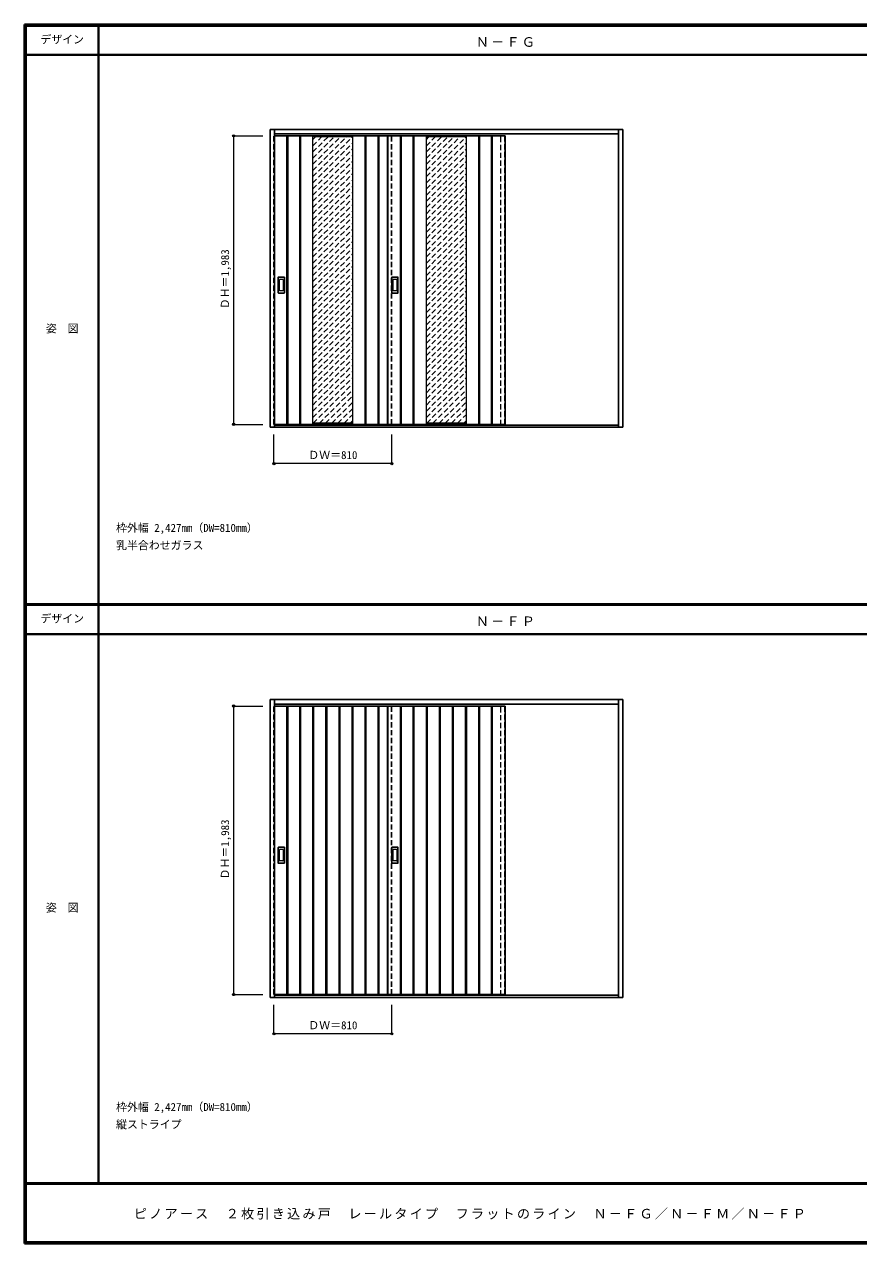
# Model space of a CAD drawing. Units: millimetres, scale not verified. Extents: x -6000 to 5700, y -4307 to 4175.
# Drawn here: x -6000 to -267, y -4205 to 4175 of the extents above; entities that cross this region are included whole.
import ezdxf
from ezdxf.enums import TextEntityAlignment as Align

# ---------------------------------------------------------------- set-up
doc = ezdxf.new("R2010")
doc.units = ezdxf.units.MM
doc.header["$LTSCALE"] = 30
doc.header["$PDMODE"] = 32
doc.header["$PDSIZE"] = 15
doc.linetypes.add('DASHED1', pattern=[1.8, 1.2, -0.6])
for name, color, linetype, lineweight in [('0-2_扉', 3, 'Continuous', 25), ('0-3_仕上げ', 3, 'Continuous', 25), ('0-4_枠', 3, 'Continuous', 25), ('0-6_引手', 3, 'Continuous', 25), ('0-B_寸法', 4, 'Continuous', 9), ('0-C_ハッチ', 4, 'DASHED1', 9), ('F-1_枠', 6, 'Continuous', 40)]:
    doc.layers.add(name, color=color, linetype=linetype, lineweight=lineweight)
doc.layers.add('0-A_文字', color=7, linetype='Continuous')
doc.layers.add('F-A_文字', color=7, linetype='Continuous')
doc.styles.add('ＭＳ ゴシック', font='')
doc.styles.get('ＭＳ ゴシック').set_extended_font_data('MS Gothic')

msp = doc.modelspace()

# ---------------------------------------------------------------- linework, layer by layer
at = {"layer": '0-2_扉'}
for p, q in [((-4282, 3409), (-2695, 3409)), ((-3505, 3409), (-3505, 1426)), ((-4282, -510.25), (-2695, -510.25)), ((-3505, -510.25), (-3505, -2493.25))]:
    msp.add_line(p, q, dxfattribs=at)
at = {"layer": '0-2_扉', "color": 4, "linetype": 'DASHED1', "lineweight": 9}
for p, q in [((-3475, 1426), (-3475, 3409)), ((-3475, -2493.25), (-3475, -510.25))]:
    msp.add_line(p, q, dxfattribs=at)
for points in [[(-4282, 1426), (-4285, 1426), (-4285, 3409), (-4282, 3409)], [(-4282, -2493.25), (-4285, -2493.25), (-4285, -510.25), (-4282, -510.25)]]:
    msp.add_lwpolyline(points, dxfattribs=at)
at = {"layer": '0-2_扉'}
for points in [[(-4282, 1426), (-2695, 1426), (-2695, 3409)], [(-4282, -2493.25), (-2695, -2493.25), (-2695, -510.25)]]:
    msp.add_lwpolyline(points, dxfattribs=at)
at = {"layer": '0-3_仕上げ'}
for p, q in [((-4195.5, 1426), (-4195.5, 3409)), ((-4190.5, 1426), (-4190.5, 3409)), ((-4107.5, 1426), (-4107.5, 3409)), ((-4102.5, 1426), (-4102.5, 3409)), ((-3657.5, 1426), (-3657.5, 3409)), ((-3652.5, 1426), (-3652.5, 3409)), ((-3569.5, 1426), (-3569.5, 3409)), ((-3564.5, 1426), (-3564.5, 3409)), ((-3502, 3409), (-3502, 1426)), ((-3415.5, 1426), (-3415.5, 3409)), ((-3410.5, 1426), (-3410.5, 3409)), ((-3327.5, 1426), (-3327.5, 3409)), ((-3322.5, 1426), (-3322.5, 3409)), ((-2877.5, 1426), (-2877.5, 3409)), ((-2872.5, 1426), (-2872.5, 3409)), ((-2789.5, 1426), (-2789.5, 3409)), ((-2784.5, 1426), (-2784.5, 3409)), ((-4195.5, -510.25), (-4195.5, -2493.25)), ((-4190.5, -510.25), (-4190.5, -2493.25)), ((-4107.5, -510.25), (-4107.5, -2493.25)), ((-4102.5, -510.25), (-4102.5, -2493.25)), ((-4017.5, -510.25), (-4017.5, -2493.25)), ((-4012.5, -510.25), (-4012.5, -2493.25)), ((-3927.5, -510.25), (-3927.5, -2493.25)), ((-3922.5, -510.25), (-3922.5, -2493.25)), ((-3837.5, -2493.25), (-3837.5, -510.25)), ((-3832.5, -2493.25), (-3832.5, -510.25)), ((-3747.5, -2493.25), (-3747.5, -510.25)), ((-3742.5, -2493.25), (-3742.5, -510.25)), ((-3657.5, -2493.25), (-3657.5, -510.25)), ((-3652.5, -2493.25), (-3652.5, -510.25)), ((-3569.5, -2493.25), (-3569.5, -510.25)), ((-3564.5, -2493.25), (-3564.5, -510.25)), ((-3502, -510.25), (-3502, -2493.25)), ((-3415.5, -510.25), (-3415.5, -2493.25)), ((-3410.5, -510.25), (-3410.5, -2493.25)), ((-3327.5, -510.25), (-3327.5, -2493.25)), ((-3322.5, -510.25), (-3322.5, -2493.25)), ((-3237.5, -510.25), (-3237.5, -2493.25)), ((-3232.5, -510.25), (-3232.5, -2493.25)), ((-3147.5, -510.25), (-3147.5, -2493.25)), ((-3142.5, -510.25), (-3142.5, -2493.25)), ((-3057.5, -2493.25), (-3057.5, -510.25)), ((-3052.5, -2493.25), (-3052.5, -510.25)), ((-2967.5, -2493.25), (-2967.5, -510.25)), ((-2962.5, -2493.25), (-2962.5, -510.25)), ((-2877.5, -2493.25), (-2877.5, -510.25)), ((-2872.5, -2493.25), (-2872.5, -510.25)), ((-2789.5, -2493.25), (-2789.5, -510.25)), ((-2784.5, -2493.25), (-2784.5, -510.25))]:
    msp.add_line(p, q, dxfattribs=at)
at = {"layer": '0-3_仕上げ', "color": 7, "lineweight": 18}
for p, q in [((-4017.5, 1426), (-4017.5, 3409)), ((-3742.5, 3401), (-4017.5, 3401)), ((-3742.5, 1426), (-3742.5, 3409)), ((-3237.5, 1426), (-3237.5, 3409)), ((-2962.5, 3401), (-3237.5, 3401)), ((-2962.5, 1426), (-2962.5, 3409)), ((-3742.5, 1434), (-4017.5, 1434)), ((-2962.5, 1434), (-3237.5, 1434))]:
    msp.add_line(p, q, dxfattribs=at)
at = {"layer": '0-3_仕上げ', "linetype": 'DASHED1'}
for p, q in [((-3478, 1426), (-3478, 3409)), ((-2698, 1426), (-2698, 3409)), ((-3478, -2493.25), (-3478, -510.25)), ((-2698, -2493.25), (-2698, -510.25))]:
    msp.add_line(p, q, dxfattribs=at)
at = {"layer": '0-4_枠'}
for p, q in [((-4312, 1406), (-4312, 3453)), ((-4312, 3453), (-1888, 3453)), ((-4282, 1406), (-4282, 3453)), ((-1918, 1406), (-1918, 3453)), ((-1888, 1406), (-1888, 3453)), ((-4282, 3423), (-1918, 3423)), ((-1888, 1406), (-4312, 1406)), ((-1918, 1421), (-4282, 1421)), ((-4312, -2513.25), (-4312, -466.25)), ((-4312, -466.25), (-1888, -466.25)), ((-4282, -2513.25), (-4282, -466.25)), ((-4282, -496.25), (-1918, -496.25)), ((-1918, -2513.25), (-1918, -466.25)), ((-1888, -2513.25), (-1888, -466.25)), ((-1888, -2513.25), (-4312, -2513.25)), ((-1918, -2498.25), (-4282, -2498.25))]:
    msp.add_line(p, q, dxfattribs=at)
at = {"layer": '0-4_枠', "color": 4, "linetype": 'DASHED1', "lineweight": 9}
for p, q in [((-2725, 1421), (-2725, 3423)), ((-2695, 1421), (-2695, 3423)), ((-2725, -2498.25), (-2725, -496.25)), ((-2695, -2498.25), (-2695, -496.25))]:
    msp.add_line(p, q, dxfattribs=at)
at = {"layer": '0-6_引手'}
for p, q in [((-4255, 2330), (-4255, 2437)), ((-4214.5, 2438.5), (-4253.5, 2438.5)), ((-4213, 2437), (-4213, 2330)), ((-3475, 2330), (-3475, 2437)), ((-3434.5, 2438.5), (-3473.5, 2438.5)), ((-3433, 2437), (-3433, 2330)), ((-4214.5, 2328.5), (-4253.5, 2328.5)), ((-3434.5, 2328.5), (-3473.5, 2328.5)), ((-4255, -1589.25), (-4255, -1482.25)), ((-4214.5, -1480.75), (-4253.5, -1480.75)), ((-4213, -1482.25), (-4213, -1589.25)), ((-3475, -1589.25), (-3475, -1482.25)), ((-3434.5, -1480.75), (-3473.5, -1480.75)), ((-3433, -1482.25), (-3433, -1589.25)), ((-4214.5, -1590.75), (-4253.5, -1590.75)), ((-3434.5, -1590.75), (-3473.5, -1590.75))]:
    msp.add_line(p, q, dxfattribs=at)
at = {"layer": '0-6_引手', "color": 7, "lineweight": 18}
for p, q in [((-4246.5, 2346), (-4246.5, 2421)), ((-4223, 2422.5), (-4245, 2422.5)), ((-4221.5, 2421), (-4221.5, 2346)), ((-3466.5, 2346), (-3466.5, 2421)), ((-3443, 2422.5), (-3465, 2422.5)), ((-3441.5, 2421), (-3441.5, 2346)), ((-4223, 2344.5), (-4245, 2344.5)), ((-3443, 2344.5), (-3465, 2344.5)), ((-4246.5, -1573.25), (-4246.5, -1498.25)), ((-4223, -1496.75), (-4245, -1496.75)), ((-4221.5, -1498.25), (-4221.5, -1573.25)), ((-3466.5, -1573.25), (-3466.5, -1498.25)), ((-3443, -1496.75), (-3465, -1496.75)), ((-3441.5, -1498.25), (-3441.5, -1573.25)), ((-4223, -1574.75), (-4245, -1574.75)), ((-3443, -1574.75), (-3465, -1574.75))]:
    msp.add_line(p, q, dxfattribs=at)
at = {"layer": '0-6_引手'}
for centre, start, end in [((-4253.5, 2437), 90, 180), ((-4214.5, 2437), 0, 90), ((-3473.5, 2437), 90, 180), ((-3434.5, 2437), 0, 90), ((-4253.5, 2330), 180, 270), ((-4214.5, 2330), 270, 0), ((-3473.5, 2330), 180, 270), ((-3434.5, 2330), 270, 0), ((-4253.5, -1482.25), 90, 180), ((-4214.5, -1482.25), 0, 90), ((-3473.5, -1482.25), 90, 180), ((-3434.5, -1482.25), 0, 90), ((-4253.5, -1589.25), 180, 270), ((-4214.5, -1589.25), 270, 0), ((-3473.5, -1589.25), 180, 270), ((-3434.5, -1589.25), 270, 0)]:
    msp.add_arc(centre, 1.5, start, end, dxfattribs=at)
at = {"layer": '0-6_引手', "color": 7, "lineweight": 18}
for centre, start, end in [((-4245, 2421), 90, 180), ((-4223, 2421), 0, 90), ((-3465, 2421), 90, 180), ((-3443, 2421), 0, 90), ((-4245, 2346), 180, 270), ((-4223, 2346), 270, 0), ((-3465, 2346), 180, 270), ((-3443, 2346), 270, 0), ((-4245, -1498.25), 90, 180), ((-4223, -1498.25), 0, 90), ((-3465, -1498.25), 90, 180), ((-3443, -1498.25), 0, 90), ((-4245, -1573.25), 180, 270), ((-4223, -1573.25), 270, 0), ((-3465, -1573.25), 180, 270), ((-3443, -1573.25), 270, 0)]:
    msp.add_arc(centre, 1.5, start, end, dxfattribs=at)
at = {"layer": '0-B_寸法'}
for p, q in [((-4562, 3409), (-4362, 3409)), ((-4562, 3409), (-4562, 1426)), ((-4562, 1426), (-4362, 1426)), ((-4285, 1156), (-4285, 1356)), ((-3475, 1156), (-3475, 1356)), ((-3475, 1156), (-4285, 1156)), ((-4562, -510.25), (-4362, -510.25)), ((-4562, -510.25), (-4562, -2493.25)), ((-4562, -2493.25), (-4362, -2493.25)), ((-4285, -2763.25), (-4285, -2563.25)), ((-3475, -2763.25), (-3475, -2563.25)), ((-3475, -2763.25), (-4285, -2763.25))]:
    msp.add_line(p, q, dxfattribs=at)
at = {"layer": '0-B_寸法', "color": 7}
for p in [(-4562, 3409), (-4562, 1426), (-4285, 1156), (-3475, 1156), (-4562, -510.25), (-4562, -2493.25), (-4285, -2763.25), (-3475, -2763.25)]:
    msp.add_point(p, dxfattribs=at)
at = {"layer": '0-C_ハッチ'}
for p, q in [((-4017.5, 3128.53), (-3745.03, 3401)), ((-4017.5, 3170.95), (-3787.45, 3401)), ((-4017.5, 3213.38), (-3829.88, 3401)), ((-4017.5, 3255.81), (-3872.31, 3401)), ((-4017.5, 3298.23), (-3914.73, 3401)), ((-4017.5, 3340.66), (-3957.16, 3401)), ((-4017.5, 3383.09), (-3999.59, 3401)), ((-4017.5, 3086.1), (-3742.5, 3361.1)), ((-3237.5, 3128.53), (-2965.03, 3401)), ((-3237.5, 3170.95), (-3007.45, 3401)), ((-3237.5, 3213.38), (-3049.88, 3401)), ((-3237.5, 3255.81), (-3092.31, 3401)), ((-3237.5, 3298.23), (-3134.73, 3401)), ((-3237.5, 3340.66), (-3177.16, 3401)), ((-3237.5, 3383.09), (-3219.59, 3401)), ((-3237.5, 3086.1), (-2962.5, 3361.1)), ((-4017.5, 3043.68), (-3742.5, 3318.68)), ((-4017.5, 3001.25), (-3742.5, 3276.25)), ((-3237.5, 3043.68), (-2962.5, 3318.68)), ((-3237.5, 3001.25), (-2962.5, 3276.25)), ((-4017.5, 2958.82), (-3742.5, 3233.82)), ((-4017.5, 2916.4), (-3742.5, 3191.4)), ((-3237.5, 2958.82), (-2962.5, 3233.82)), ((-3237.5, 2916.4), (-2962.5, 3191.4)), ((-4017.5, 2873.97), (-3742.5, 3148.97)), ((-4017.5, 2831.54), (-3742.5, 3106.54)), ((-3237.5, 2873.97), (-2962.5, 3148.97)), ((-3237.5, 2831.54), (-2962.5, 3106.54)), ((-4017.5, 2789.12), (-3742.5, 3064.12)), ((-4017.5, 2746.69), (-3742.5, 3021.69)), ((-3237.5, 2789.12), (-2962.5, 3064.12)), ((-3237.5, 2746.69), (-2962.5, 3021.69)), ((-4017.5, 2704.26), (-3742.5, 2979.26)), ((-4017.5, 2661.84), (-3742.5, 2936.84)), ((-3237.5, 2704.26), (-2962.5, 2979.26)), ((-3237.5, 2661.84), (-2962.5, 2936.84)), ((-4017.5, 2619.41), (-3742.5, 2894.41)), ((-4017.5, 2576.98), (-3742.5, 2851.98)), ((-3237.5, 2619.41), (-2962.5, 2894.41)), ((-3237.5, 2576.98), (-2962.5, 2851.98)), ((-4017.5, 2534.56), (-3742.5, 2809.56)), ((-4017.5, 2492.13), (-3742.5, 2767.13)), ((-3237.5, 2534.56), (-2962.5, 2809.56)), ((-3237.5, 2492.13), (-2962.5, 2767.13)), ((-4017.5, 2449.71), (-3742.5, 2724.71)), ((-4017.5, 2407.28), (-3742.5, 2682.28)), ((-3237.5, 2449.71), (-2962.5, 2724.71)), ((-3237.5, 2407.28), (-2962.5, 2682.28)), ((-4017.5, 2364.85), (-3742.5, 2639.85)), ((-3237.5, 2364.85), (-2962.5, 2639.85)), ((-4017.5, 2322.43), (-3742.5, 2597.43)), ((-4017.5, 2280), (-3742.5, 2555)), ((-3237.5, 2322.43), (-2962.5, 2597.43)), ((-3237.5, 2280), (-2962.5, 2555)), ((-4017.5, 2237.57), (-3742.5, 2512.57)), ((-4017.5, 2195.15), (-3742.5, 2470.15)), ((-3237.5, 2237.57), (-2962.5, 2512.57)), ((-3237.5, 2195.15), (-2962.5, 2470.15)), ((-4017.5, 2152.72), (-3742.5, 2427.72)), ((-4017.5, 2110.29), (-3742.5, 2385.29)), ((-3237.5, 2152.72), (-2962.5, 2427.72)), ((-3237.5, 2110.29), (-2962.5, 2385.29)), ((-4017.5, 2067.87), (-3742.5, 2342.87)), ((-4017.5, 2025.44), (-3742.5, 2300.44)), ((-3237.5, 2067.87), (-2962.5, 2342.87)), ((-3237.5, 2025.44), (-2962.5, 2300.44)), ((-4017.5, 1983.02), (-3742.5, 2258.02)), ((-4017.5, 1940.59), (-3742.5, 2215.59)), ((-3237.5, 1983.02), (-2962.5, 2258.02)), ((-3237.5, 1940.59), (-2962.5, 2215.59)), ((-4017.5, 1898.16), (-3742.5, 2173.16)), ((-4017.5, 1855.74), (-3742.5, 2130.74)), ((-3237.5, 1898.16), (-2962.5, 2173.16)), ((-3237.5, 1855.74), (-2962.5, 2130.74)), ((-4017.5, 1813.31), (-3742.5, 2088.31)), ((-4017.5, 1770.88), (-3742.5, 2045.88)), ((-3237.5, 1813.31), (-2962.5, 2088.31)), ((-3237.5, 1770.88), (-2962.5, 2045.88)), ((-4017.5, 1728.46), (-3742.5, 2003.46)), ((-4017.5, 1686.03), (-3742.5, 1961.03)), ((-3237.5, 1728.46), (-2962.5, 2003.46)), ((-3237.5, 1686.03), (-2962.5, 1961.03)), ((-4017.5, 1643.6), (-3742.5, 1918.6)), ((-4017.5, 1601.18), (-3742.5, 1876.18)), ((-3237.5, 1643.6), (-2962.5, 1918.6)), ((-3237.5, 1601.18), (-2962.5, 1876.18)), ((-4017.5, 1558.75), (-3742.5, 1833.75)), ((-4017.5, 1516.32), (-3742.5, 1791.32)), ((-3237.5, 1558.75), (-2962.5, 1833.75)), ((-3237.5, 1516.32), (-2962.5, 1791.32)), ((-4017.5, 1473.9), (-3742.5, 1748.9)), ((-4014.97, 1434), (-3742.5, 1706.47)), ((-3237.5, 1473.9), (-2962.5, 1748.9)), ((-3234.97, 1434), (-2962.5, 1706.47)), ((-3972.55, 1434), (-3742.5, 1664.05)), ((-3930.12, 1434), (-3742.5, 1621.62)), ((-3192.55, 1434), (-2962.5, 1664.05)), ((-3150.12, 1434), (-2962.5, 1621.62)), ((-3887.69, 1434), (-3742.5, 1579.19)), ((-3845.27, 1434), (-3742.5, 1536.77)), ((-3107.69, 1434), (-2962.5, 1579.19)), ((-3065.27, 1434), (-2962.5, 1536.77)), ((-3802.84, 1434), (-3742.5, 1494.34)), ((-3760.41, 1434), (-3742.5, 1451.91)), ((-3022.84, 1434), (-2962.5, 1494.34)), ((-2980.41, 1434), (-2962.5, 1451.91))]:
    msp.add_line(p, q, dxfattribs=at)
at = {"layer": 'F-1_枠'}
for p, q in [((-6000, 4175), (5700, 4175)), ((-6000, 4175), (-6000, -4205)), ((-6000, 4170), (5700, 4170)), ((-6000, 4165), (5700, 4165)), ((-5995, 4175), (-5995, -4205)), ((-5990, 4175), (-5990, -4205)), ((-5490, 4175), (-5490, -3790)), ((-6000, 3965), (5700, 3965)), ((-6000, 190.5), (5700, 190.5)), ((-6000, 187.5), (5700, 187.5)), ((-6000, 184.5), (5700, 184.5)), ((-6000, -15.5), (5700, -15.5)), ((5700, -3790), (-6000, -3790)), ((5700, -3795), (-6000, -3795)), ((5700, -4195), (-6000, -4195)), ((5700, -4200), (-6000, -4200)), ((5700, -4205), (-6000, -4205))]:
    msp.add_line(p, q, dxfattribs=at)

# ---------------------------------------------------------------- texts
at = {"layer": '0-A_文字', "style": 'ＭＳ ゴシック'}
for s, p in [('枠外幅 2,427mm（DW=810mm）', (-5370, 670.5)), ('乳半合わせガラス', (-5370, 550.5)), ('枠外幅 2,427mm（DW=810mm）', (-5370, -3310)), ('縦ストライプ', (-5370, -3430))]:
    msp.add_text(s, height=54.99, dxfattribs=at).set_placement(p, align=Align.BOTTOM_LEFT)
at = {"layer": '0-A_文字', "char_height": 65.98, "attachment_point": 7, "style": 'ＭＳ ゴシック'}
for s, insert in [('\\T1.17;Ｎ－ＦＧ', (-2897.5, 4020)), ('\\T1.17;Ｎ－ＦＰ', (-2897.5, 39.5))]:
    msp.add_mtext(s, dxfattribs=dict(at, insert=insert))
at = {"layer": '0-B_寸法', "color": 7, "style": 'ＭＳ ゴシック'}
for p in [(-4577, 2217.25), (-4577, -1702)]:
    msp.add_text('ＤＨ＝1,983', height=54.99, rotation=90, dxfattribs=at).set_placement(p, align=Align.BOTTOM_LEFT)
for p in [(-4048.75, 1171), (-4048.75, -2748.25)]:
    msp.add_text('ＤＷ＝810', height=54.99, dxfattribs=at).set_placement(p, align=Align.BOTTOM_LEFT)
at = {"layer": 'F-A_文字', "style": 'ＭＳ ゴシック'}
for s, p in [('デザイン', (-5890, 4027.5)), ('姿\u3000図', (-5852.5, 2040.25)), ('デザイン', (-5890, 47)), ('姿\u3000図', (-5852.5, -1940.25))]:
    msp.add_text(s, height=54.99, dxfattribs=at).set_placement(p, align=Align.BOTTOM_LEFT)
at = {"layer": 'F-A_文字', "insert": (-5247.55, -4040), "char_height": 65.98, "attachment_point": 7, "style": 'ＭＳ ゴシック'}
msp.add_mtext('\\T1.17;ピノアース\u3000２枚引き込み戸\u3000レールタイプ\u3000フラットのライン\u3000Ｎ－ＦＧ／Ｎ－ＦＭ／Ｎ－ＦＰ', dxfattribs=at)

doc.saveas('drawing.dxf')
